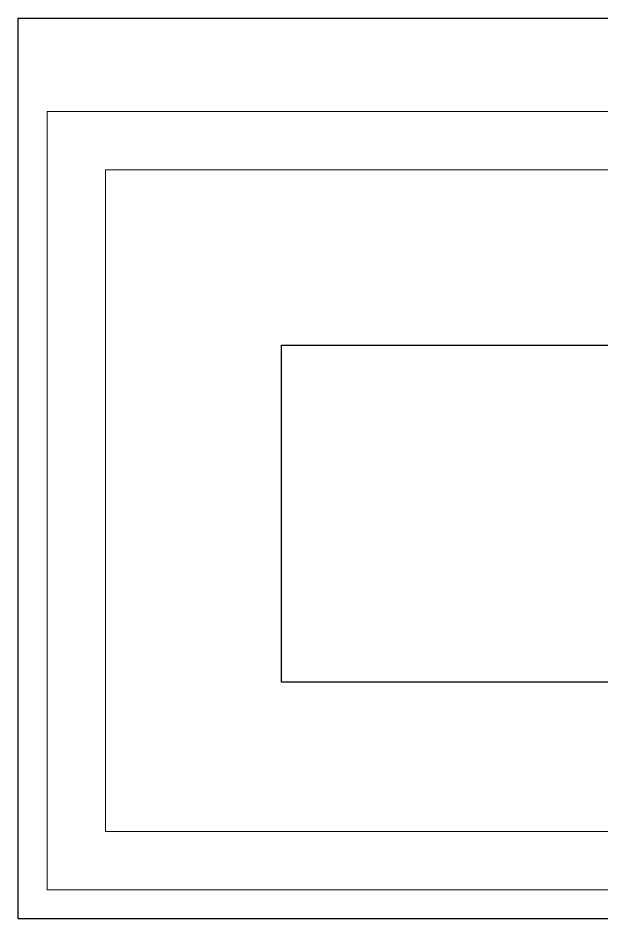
# Model space of a CAD drawing. Header units: millimetres. Extents: x -159343 to -156938, y -78749 to -77939.
# Drawn here: x -159021.3 to -158958.1, y -78577.1 to -78479.6 of the extents above; entities that cross this region are included whole.
import ezdxf

# ---------------------------------------------------------------- set-up
doc = ezdxf.new("R2010")
doc.units = ezdxf.units.MM
doc.header["$LTSCALE"] = 2
doc.header["$MEASUREMENT"] = 0
doc.layers.get('0').update_dxf_attribs({"linetype": 'CONTINUOUS'})
doc.layers.add('刀型线', color=67, linetype='CONTINUOUS', lineweight=9)
doc.layers.add('标注', color=7, linetype='CONTINUOUS', lineweight=25)
doc.layers.add('图层3', color=3, linetype='CONTINUOUS')

msp = doc.modelspace()

# ---------------------------------------------------------------- linework, layer by layer
at = {"color": 0}
for p, q in [((-159021.261, -78577.057), (-159021.261, -78479.622)), ((-158992.785, -78551.457), (-158992.785, -78515.003)), ((-158797.198, -78551.457), (-158992.785, -78551.457)), ((-158768.722, -78577.057), (-159021.261, -78577.057))]:
    msp.add_line(p, q, dxfattribs=at)
at = {"layer": '刀型线', "color": 0}
for p, q in [((-159018.111, -78573.907), (-159018.111, -78489.749)), ((-159018.111, -78489.749), (-158771.872, -78489.749)), ((-159011.811, -78567.607), (-159011.811, -78496.049)), ((-159011.811, -78496.049), (-158778.172, -78496.049)), ((-158778.172, -78567.607), (-159011.811, -78567.607)), ((-158771.872, -78573.907), (-159018.111, -78573.907))]:
    msp.add_line(p, q, dxfattribs=at)
at = {"layer": '图层3', "color": 0}
msp.add_line((-158992.785, -78515.003), (-158797.198, -78515.003), dxfattribs=at)
at = {"layer": '标注', "color": 0}
msp.add_line((-159021.261, -78479.622), (-158768.722, -78479.622), dxfattribs=at)

doc.saveas('drawing.dxf')
